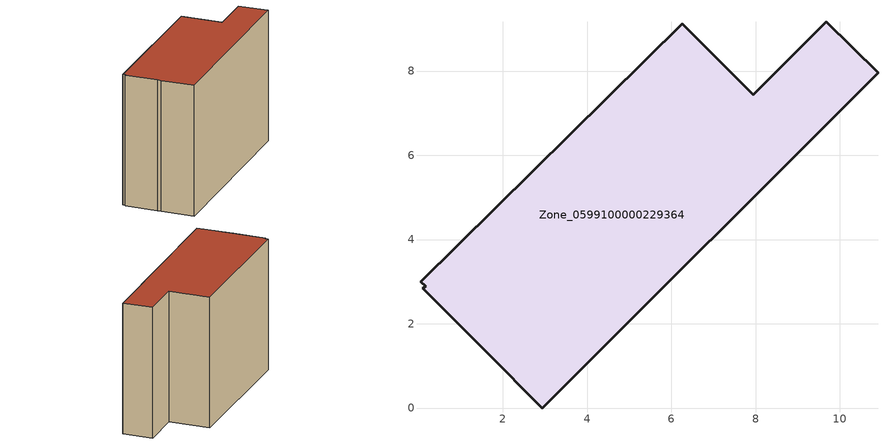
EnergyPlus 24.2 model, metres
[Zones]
Zone_0599100000229364
 floor ground (C_G): 7.94,7.44 9.67,9.17 10.91,7.96 2.94,0 1.59,1.35 1.42,1.52 0.1,2.85 0.17,2.9 0.05,3 6.26,9.12 z0
 wall outside (C_F): 2.94,0 10.91,7.96 9.67,9.17 7.94,7.44 6.26,9.12 0.05,3 0.17,2.9 0.1,2.85 1.42,1.52 1.59,1.35 2.94,0 z0:7.67
 roof outside (C_R): 6.26,9.12 0.05,3 0.17,2.9 0.1,2.85 1.42,1.52 1.59,1.35 2.94,0 10.91,7.96 9.67,9.17 7.94,7.44 z7.67
[BUILDING]
Pand.0599100000229364: North Axis=0; Terrain=City; Loads Convergence Tolerance Value=0.04; Temperature Convergence Tolerance Value=0.4; Solar Distribution=FullExterior; Maximum Number of Warmup Days=25; Minimum Number of Warmup Days=1
[Site:Location]
Rotterdam.The.Hague.AP_ZH_NLD Design_Conditions: Latitude=51.96; Longitude=4.45; Time Zone=1; Elevation=-4.5
[SITE:GROUNDTEMPERATURE:BUILDINGSURFACE]
18, 18, 18, 18, 18, 18, 18, 18, 18, 18, 18, 18
[MATERIAL] Thermal Absorptance=0.9; Solar Absorptance=0.7; Visible Absorptance=0.7
Name | Roughness | Thickness | Conductivity | Density | Specific Heat
G.TI.1946 | MediumSmooth | 0.15 | 1 | 540 | 1210
F.TI.1946 | Rough | 0.3 | 0.857143 | 1920 | 840
R.TI.1946 | MediumRough | 0.2 | 0.1 | 1500 | 1000
[CONSTRUCTION]
C_G: G.TI.1946
C_F: F.TI.1946
C_R: R.TI.1946
[ZONE]
Zone_0599100000229364: Type=1; Multiplier=1; Ceiling Height=Autocalculate; Volume=Autocalculate; Floor Area=autocalculate; Part of Total Floor Area=Yes
[ZONEINFILTRATION:DESIGNFLOWRATE]
Infil_Zone_0599100000229364: Zone or ZoneList or Space or SpaceList=Zone_0599100000229364; Schedule=AlwaysOn; Design Flow Rate Calculation Method=Flow/Area; Flow Rate per Floor Area=0.003; Constant Term Coefficient=1; Temperature Term Coefficient=0; Velocity Term Coefficient=0; Velocity Squared Term Coefficient=0
[HVACTEMPLATE:ZONE:IDEALLOADSAIRSYSTEM]
Zone_0599100000229364: Maximum Heating Supply Air Temperature=50; Minimum Cooling Supply Air Temperature=13; Maximum Heating Supply Air Humidity Ratio=0.0156; Minimum Cooling Supply Air Humidity Ratio=0.0077; Heating Limit=NoLimit; Cooling Limit=NoLimit; Dehumidification Control Type=ConstantSensibleHeatRatio; Cooling Sensible Heat Ratio=0.7; Dehumidification Setpoint=60; Humidification Control Type=None; Humidification Setpoint=30; Outdoor Air Method=None; Outdoor Air Flow Rate per Person=0.00944; Outdoor Air Flow Rate per Zone Floor Area=0; Outdoor Air Flow Rate per Zone=0; Demand Controlled Ventilation Type=None; Outdoor Air Economizer Type=NoEconomizer; Heat Recovery Type=None; Sensible Heat Recovery Effectiveness=0.7; Latent Heat Recovery Effectiveness=0.65
[ZONECONTROL:THERMOSTAT]
ThermostatControl_Zone_0599100000229364: Zone or ZoneList=Zone_0599100000229364; Control Type Schedule=DualSetpointControlType; Control 1=Thermostat_Zone_0599100000229364; Temperature Difference Between Cutout And Setpoint=0
[THERMOSTATSETPOINT:DUALSETPOINT]
Thermostat_Zone_0599100000229364: Heating Setpoint Temperature Schedule=HeatingSetpoint_Zone_0599100000229364; Cooling Setpoint Temperature Schedule=CoolingSetpoint_Zone_0599100000229364
[SCHEDULE:COMPACT]
HeatingSetpoint_Zone_0599100000229364: Through: 12/31, For: AllDays, Until: 24:00, 21
CoolingSetpoint_Zone_0599100000229364: Through: 12/31, For: AllDays, Until: 24:00, 24
DualSetpointControlType: Through: 12/31, For: AllDays, Until: 24:00, 4
AlwaysOn: Through: 12/31, For: AllDays, Until: 24:00, 1
